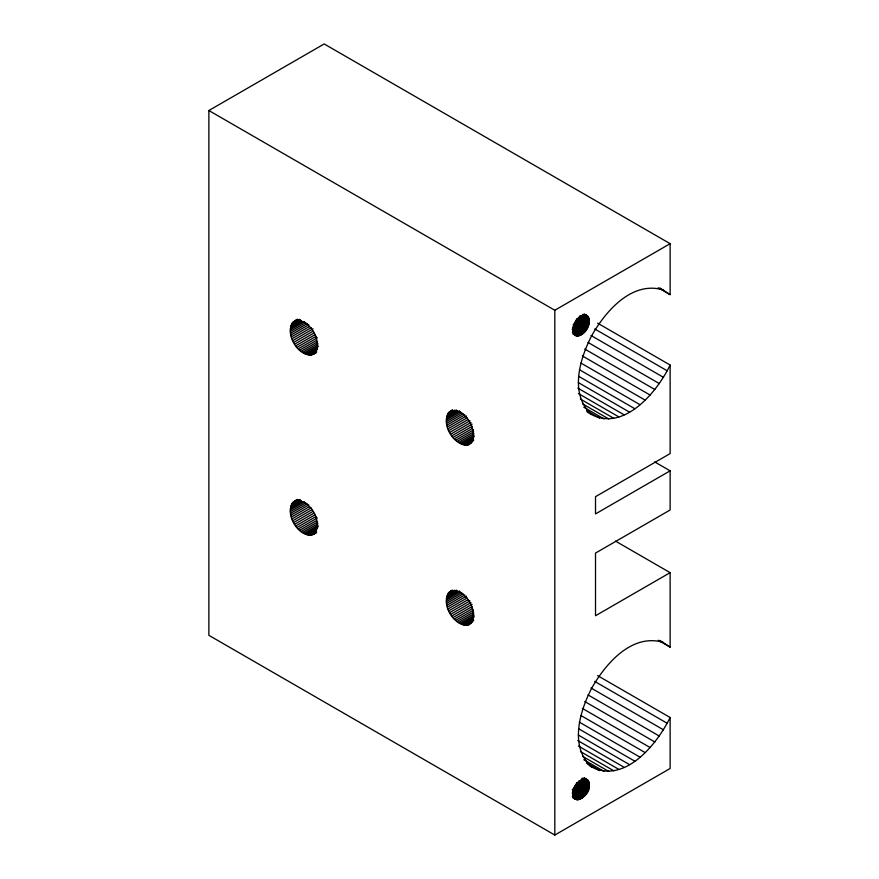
<?xml version="1.0" encoding="UTF-8"?>
<svg xmlns="http://www.w3.org/2000/svg" width="879" height="879" viewBox="0 0 879 879"><rect width="100%" height="100%" fill="white"/><g stroke="black" fill="none" stroke-linecap="round" stroke-linejoin="round"><path stroke-width="1.32" d="M663.469 290.026C632.034 280.324 605.422 311.32 591.622 335.855C579.69 358.984 569.131 394.363 591.622 414.47M663.469 642.505C632.034 632.803 605.422 663.799 591.622 688.334C579.69 711.452 569.131 746.831 591.622 766.949M316.473 352.501C299.882 363.73 279.302 328.065 297.322 319.308M316.473 532.652C299.882 543.881 279.302 508.216 297.322 499.47M450.773 410.867C466.068 407.977 480.89 433.83 468.925 444.631C453.289 447.796 437.566 419.591 452.147 410.075M450.773 591.018C466.068 588.128 480.89 613.981 468.925 624.782C453.289 627.947 437.566 599.742 452.147 590.227M586.952 315.517C577.646 313.001 568.153 329.669 576.075 335.756C585.821 337.118 595.259 318.879 584.579 314.155M589.238 786.189C589.952 771.575 571.888 783.354 573.152 792.528C572.449 807.142 590.501 795.363 589.238 786.189L579.766 780.717M587.073 411.844C621.167 435.336 656.701 393.045 670.128 365.027L597.61 323.153M589.249 765.576C623.123 786.123 656.855 744.766 670.128 717.495L597.61 675.632M313.913 353.973C323.769 342.162 309.913 318.165 294.762 320.791M313.913 534.135C323.769 522.324 309.913 498.316 294.762 500.942M670.128 717.495L670.128 768.477L554.814 835.05L208.872 635.319L208.872 110.523L324.186 43.95L670.128 243.681L670.128 294.663L658.239 287.796M292.861 322.132L297.618 319.385M292.081 323.054L298.025 319.626M291.443 324.153L299.761 319.341M290.927 325.384L300.442 319.89M290.564 326.757L301.266 320.582M290.345 328.252L302.233 321.384M290.268 329.845L304.53 321.604M290.345 331.526L305.793 322.604M290.564 333.273L307.21 323.659M290.927 335.064L308.76 324.769M291.443 336.888L309.276 326.592M292.081 338.723L311.111 327.746M292.861 340.547L313.067 328.878M293.751 342.338L312.77 331.35M294.762 344.074L313.781 333.097M295.86 345.744L314.88 334.767M297.047 347.326L316.077 336.338M298.311 348.798L317.341 337.822M299.64 350.15L316.286 340.547M301.014 351.369L317.66 341.755M302.42 352.435L317.868 343.513M303.837 353.336L318.099 345.106M305.255 354.072L318.33 346.524M306.65 354.622L317.352 348.447M308.024 354.995L317.539 349.501M309.353 355.171L316.484 351.051M310.617 355.16L316.561 351.721M311.803 354.951L316.561 352.204M208.872 110.523L554.814 310.254L670.128 243.681M292.861 502.283L297.618 499.536M448.872 412.207L452.443 410.141M292.081 503.217L298.025 499.777M448.103 413.13L452.861 410.383M291.443 504.304L299.761 499.492M447.455 414.218L454.586 410.108M290.927 505.535L300.442 500.041M446.95 415.459L456.454 409.966M290.564 506.908L301.266 500.733M446.576 416.833L457.278 410.658M290.345 508.403L302.233 501.535M446.356 418.327L459.431 410.768M290.268 509.996L304.53 501.755M446.279 419.92L460.552 411.68M290.345 511.677L305.793 502.755M446.356 421.601L461.816 412.68M290.564 513.424L307.21 503.81M446.576 423.348L463.222 413.734M290.927 515.215L308.76 504.92M446.95 425.139L464.782 414.844M291.443 517.039L309.276 506.743M447.455 426.963L466.474 415.987M292.081 518.874L311.111 507.897M448.103 428.798L467.123 417.822M292.861 520.698L311.88 509.721M448.872 430.622L467.892 419.635M293.751 522.489L312.77 511.512M449.773 432.413L469.979 420.744M294.762 524.225L313.781 513.248M450.773 434.149L470.979 422.48M295.86 525.895L314.88 514.918M451.872 435.819L472.089 424.15M297.047 527.477L316.077 516.5M453.07 437.401L472.089 426.414M298.311 528.949L317.341 517.973M454.333 438.874L472.166 428.578M299.64 530.301L316.286 520.698M455.663 440.225L473.495 429.93M301.014 531.52L317.66 521.917M457.025 441.445L473.671 431.831M302.42 532.586L317.868 523.664M458.431 442.511L473.891 433.589M303.837 533.498L318.099 525.257M459.849 443.412L474.111 435.182M305.255 534.223L318.33 526.675M461.266 444.148L474.341 436.599M306.65 534.784L317.352 528.598M462.673 444.697L473.374 438.522M308.024 535.146L316.352 530.345M464.046 445.071L473.55 439.577M309.353 535.322L316.484 531.202M465.365 445.246L473.693 440.445M310.617 535.311L316.561 531.883M466.628 445.235L472.572 441.796M311.803 535.102L316.561 532.355M467.826 445.027L471.386 442.972M448.872 592.358L452.443 590.303M448.103 593.281L452.861 590.545M447.455 594.38L454.586 590.259M446.95 595.61L456.454 590.117M446.576 596.984L457.278 590.809M446.356 598.478L459.431 590.93M446.279 600.071L460.552 591.831M658.239 640.264L670.128 647.131L670.128 572.658L595.512 615.739L595.512 553.078L670.128 509.996L670.128 470.825L595.512 513.907L595.512 496.679L670.128 453.597L670.128 365.027M446.356 601.752L461.816 592.831M446.576 603.499L463.222 593.885M446.95 605.29L464.782 594.995M447.455 607.114L466.474 596.138M448.103 608.949L467.123 597.973M448.872 610.773L467.892 599.797M449.773 612.564L469.979 600.895M450.773 614.3L470.979 602.631M451.872 615.97L472.089 604.302M453.07 617.552L472.089 606.576M454.333 619.025L472.166 608.729M455.663 620.376L473.495 610.081M457.025 621.596L473.671 611.993M458.431 622.662L473.891 613.74M459.849 623.563L474.111 615.333M461.266 624.299L474.341 616.75M462.673 624.859L473.374 618.673M464.046 625.222L473.55 619.728M465.365 625.398L473.693 620.596M466.628 625.387L472.572 621.958M467.826 625.178L471.386 623.123M587.611 763.774L599.533 770.597L586.447 763.049M659.909 287.971L670.128 294.663M585.15 314.55L587.524 315.924M584.469 314.374L588.029 316.429M583.711 314.297L588.447 317.033M582.876 314.319L588.798 317.737M583.14 315.1L589.062 318.517M582.129 315.275L589.238 319.374M581.03 315.517L589.326 320.308M579.854 315.814L589.326 321.285M579.766 316.847L589.238 322.318M578.404 317.231L589.062 323.384M578.14 318.319L588.798 324.472M594.72 328.955L667.238 370.817M576.602 318.736L588.447 325.571M576.184 319.824L588.029 326.669M575.679 320.912L587.524 327.757M575.108 321.978L586.952 328.812M574.47 323L586.315 329.834M573.789 323.977L585.634 330.812M573.053 324.889L584.898 331.735M590.952 335.47L663.469 377.344M573.46 326.428L584.117 332.581M572.647 327.197L583.304 333.35M572.998 328.57L582.469 334.042M572.152 329.164L581.623 334.635M572.482 330.339L580.766 335.119M572.822 331.405L579.92 335.503M573.163 332.361L579.085 335.789M572.361 332.526L578.283 335.954M573.943 333.943L577.503 335.998M573.207 333.877L576.767 335.932M588.007 342.414L659.338 383.596M573.075 334.086L576.075 335.756M584.733 349.029L654.866 389.529M582.359 355.94L650.119 395.056M580.953 363.071L645.153 400.132M579.382 369.685L640.011 404.692M578.876 376.432L634.748 408.691M578.316 382.574L629.43 412.086M577.756 388.068L624.112 414.833M578.437 393.572L618.86 416.91M580.426 399.066L613.707 418.283M582.59 403.857L608.74 418.953M583.788 407.23L603.994 418.898M586.447 410.581L599.533 418.129M654.701 461.925L670.128 470.825M615.443 541.079L670.128 572.658M659.909 640.439L670.128 647.131M594.72 681.423L667.238 723.296M590.952 687.949L663.469 729.812M588.007 694.893L659.338 736.075M584.733 701.508L654.866 741.997M582.359 708.408L650.119 747.535M580.953 715.539L645.153 752.6M579.382 722.164L640.011 757.171M578.876 728.9L634.748 761.159M578.316 735.042L629.43 764.554M577.756 740.536L624.112 767.301M578.437 746.04L618.86 769.378M580.426 751.534L613.707 770.762M582.59 756.325L608.74 771.421M583.788 759.709L603.994 771.377M584.579 778.025L587.524 779.794M584.469 778.245L588.029 780.299M583.711 778.168L588.447 780.904M582.876 778.179L588.798 781.596M581.953 778.278L589.062 782.387M582.129 779.146L589.238 783.244M581.03 779.387L589.326 784.167M581.03 780.365L589.326 785.156M578.404 781.101L589.062 787.254M578.14 782.189L588.798 788.342M576.602 782.596L588.447 789.441M576.184 783.694L588.029 790.54M575.679 784.782L587.524 791.616M575.108 785.837L586.952 792.682M574.47 786.87L586.315 793.704M573.789 787.848L585.634 794.682M573.053 788.76L584.898 795.594M572.273 789.606L584.117 796.451M572.647 791.067L583.304 797.22M572.998 792.44L582.469 797.901M572.152 793.023L581.623 798.495M572.482 794.198L580.766 798.989M572.822 795.275L579.92 799.374M573.163 796.231L579.085 799.648M572.361 796.396L578.283 799.813M572.767 797.132L577.503 799.868M573.207 797.747L576.767 799.802M573.075 797.956L575.437 799.33M554.814 310.254L554.814 835.05"/></g></svg>
